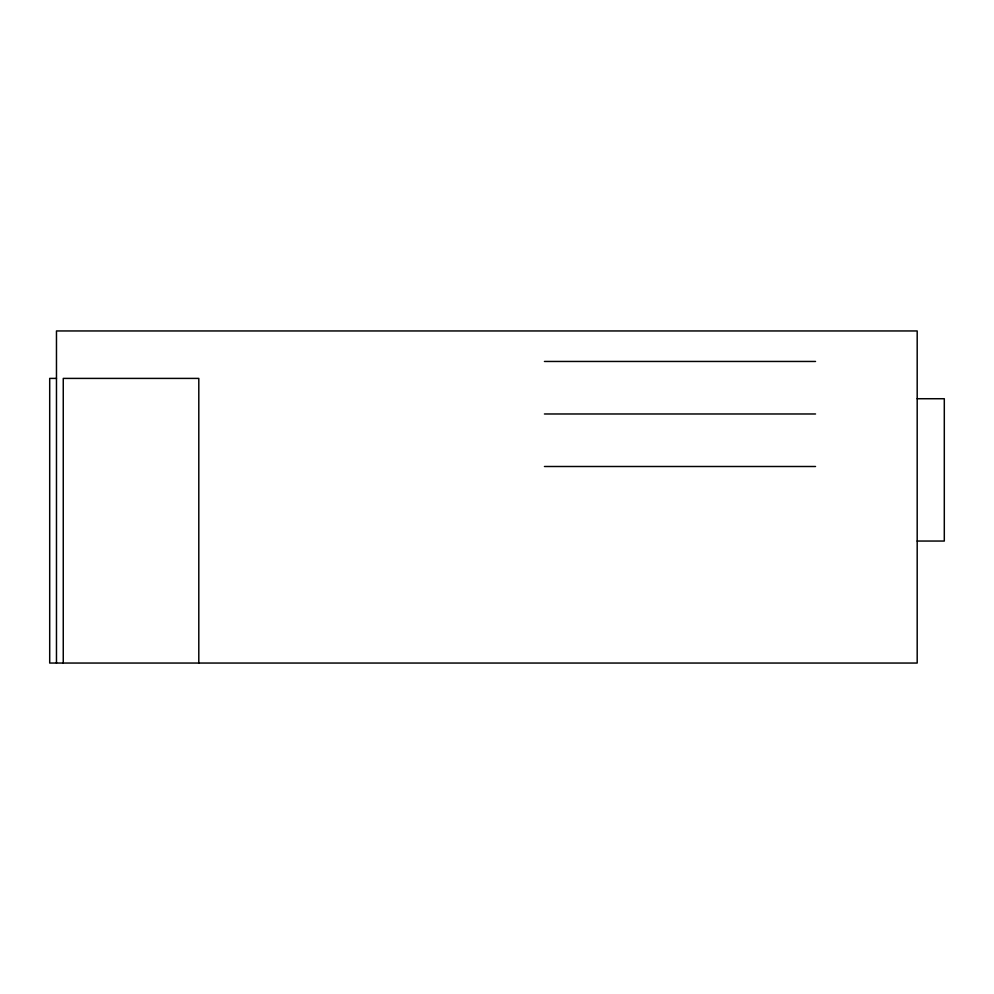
<?xml version="1.0" encoding="UTF-8"?>
<svg xmlns="http://www.w3.org/2000/svg" width="994" height="994" viewBox="0 0 994 994"><rect width="100%" height="100%" fill="white"/><g stroke="black" fill="none" stroke-linecap="round" stroke-linejoin="round"><path stroke-width="1.49" d="M544.439 361.456L815.527 361.456M56.472 378.403L49.7 378.403L49.7 663.048L917.189 663.048L917.189 330.952L56.472 330.952L56.472 663.048M917.189 398.731L944.3 398.731L944.3 541.047L917.189 541.047M544.439 413.976L815.527 413.976M544.439 466.497L815.527 466.497M198.8 663.048L198.8 378.403L63.256 378.403L63.256 663.048"/></g></svg>
